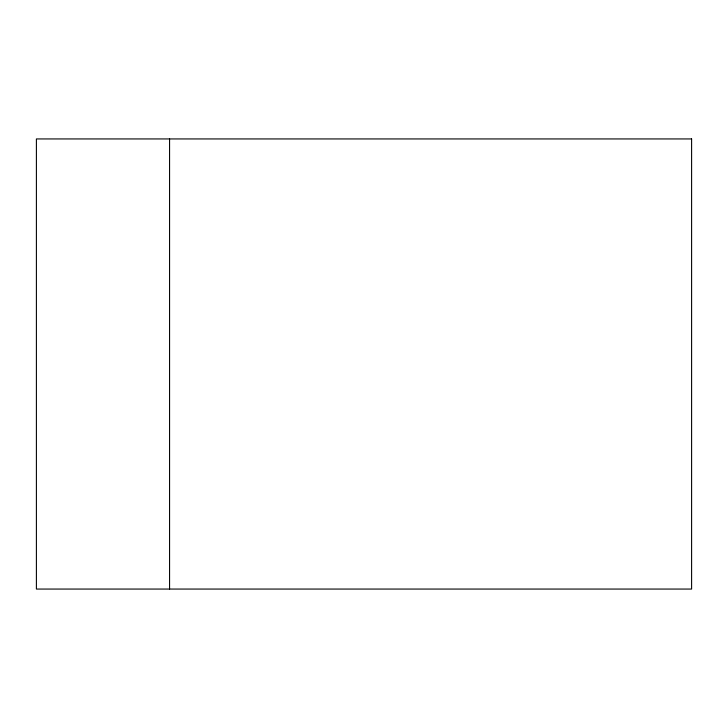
<?xml version="1.0" encoding="UTF-8"?>
<svg xmlns="http://www.w3.org/2000/svg" width="728" height="728" viewBox="0 0 728 728"><rect width="100%" height="100%" fill="white"/><g stroke="black" fill="none" stroke-linecap="round" stroke-linejoin="round"><path stroke-width="1.09" d="M169.569 138.939L169.569 589.061M691.6 138.939L36.4 138.939L36.4 589.061L691.6 589.061L691.6 138.939"/></g></svg>
